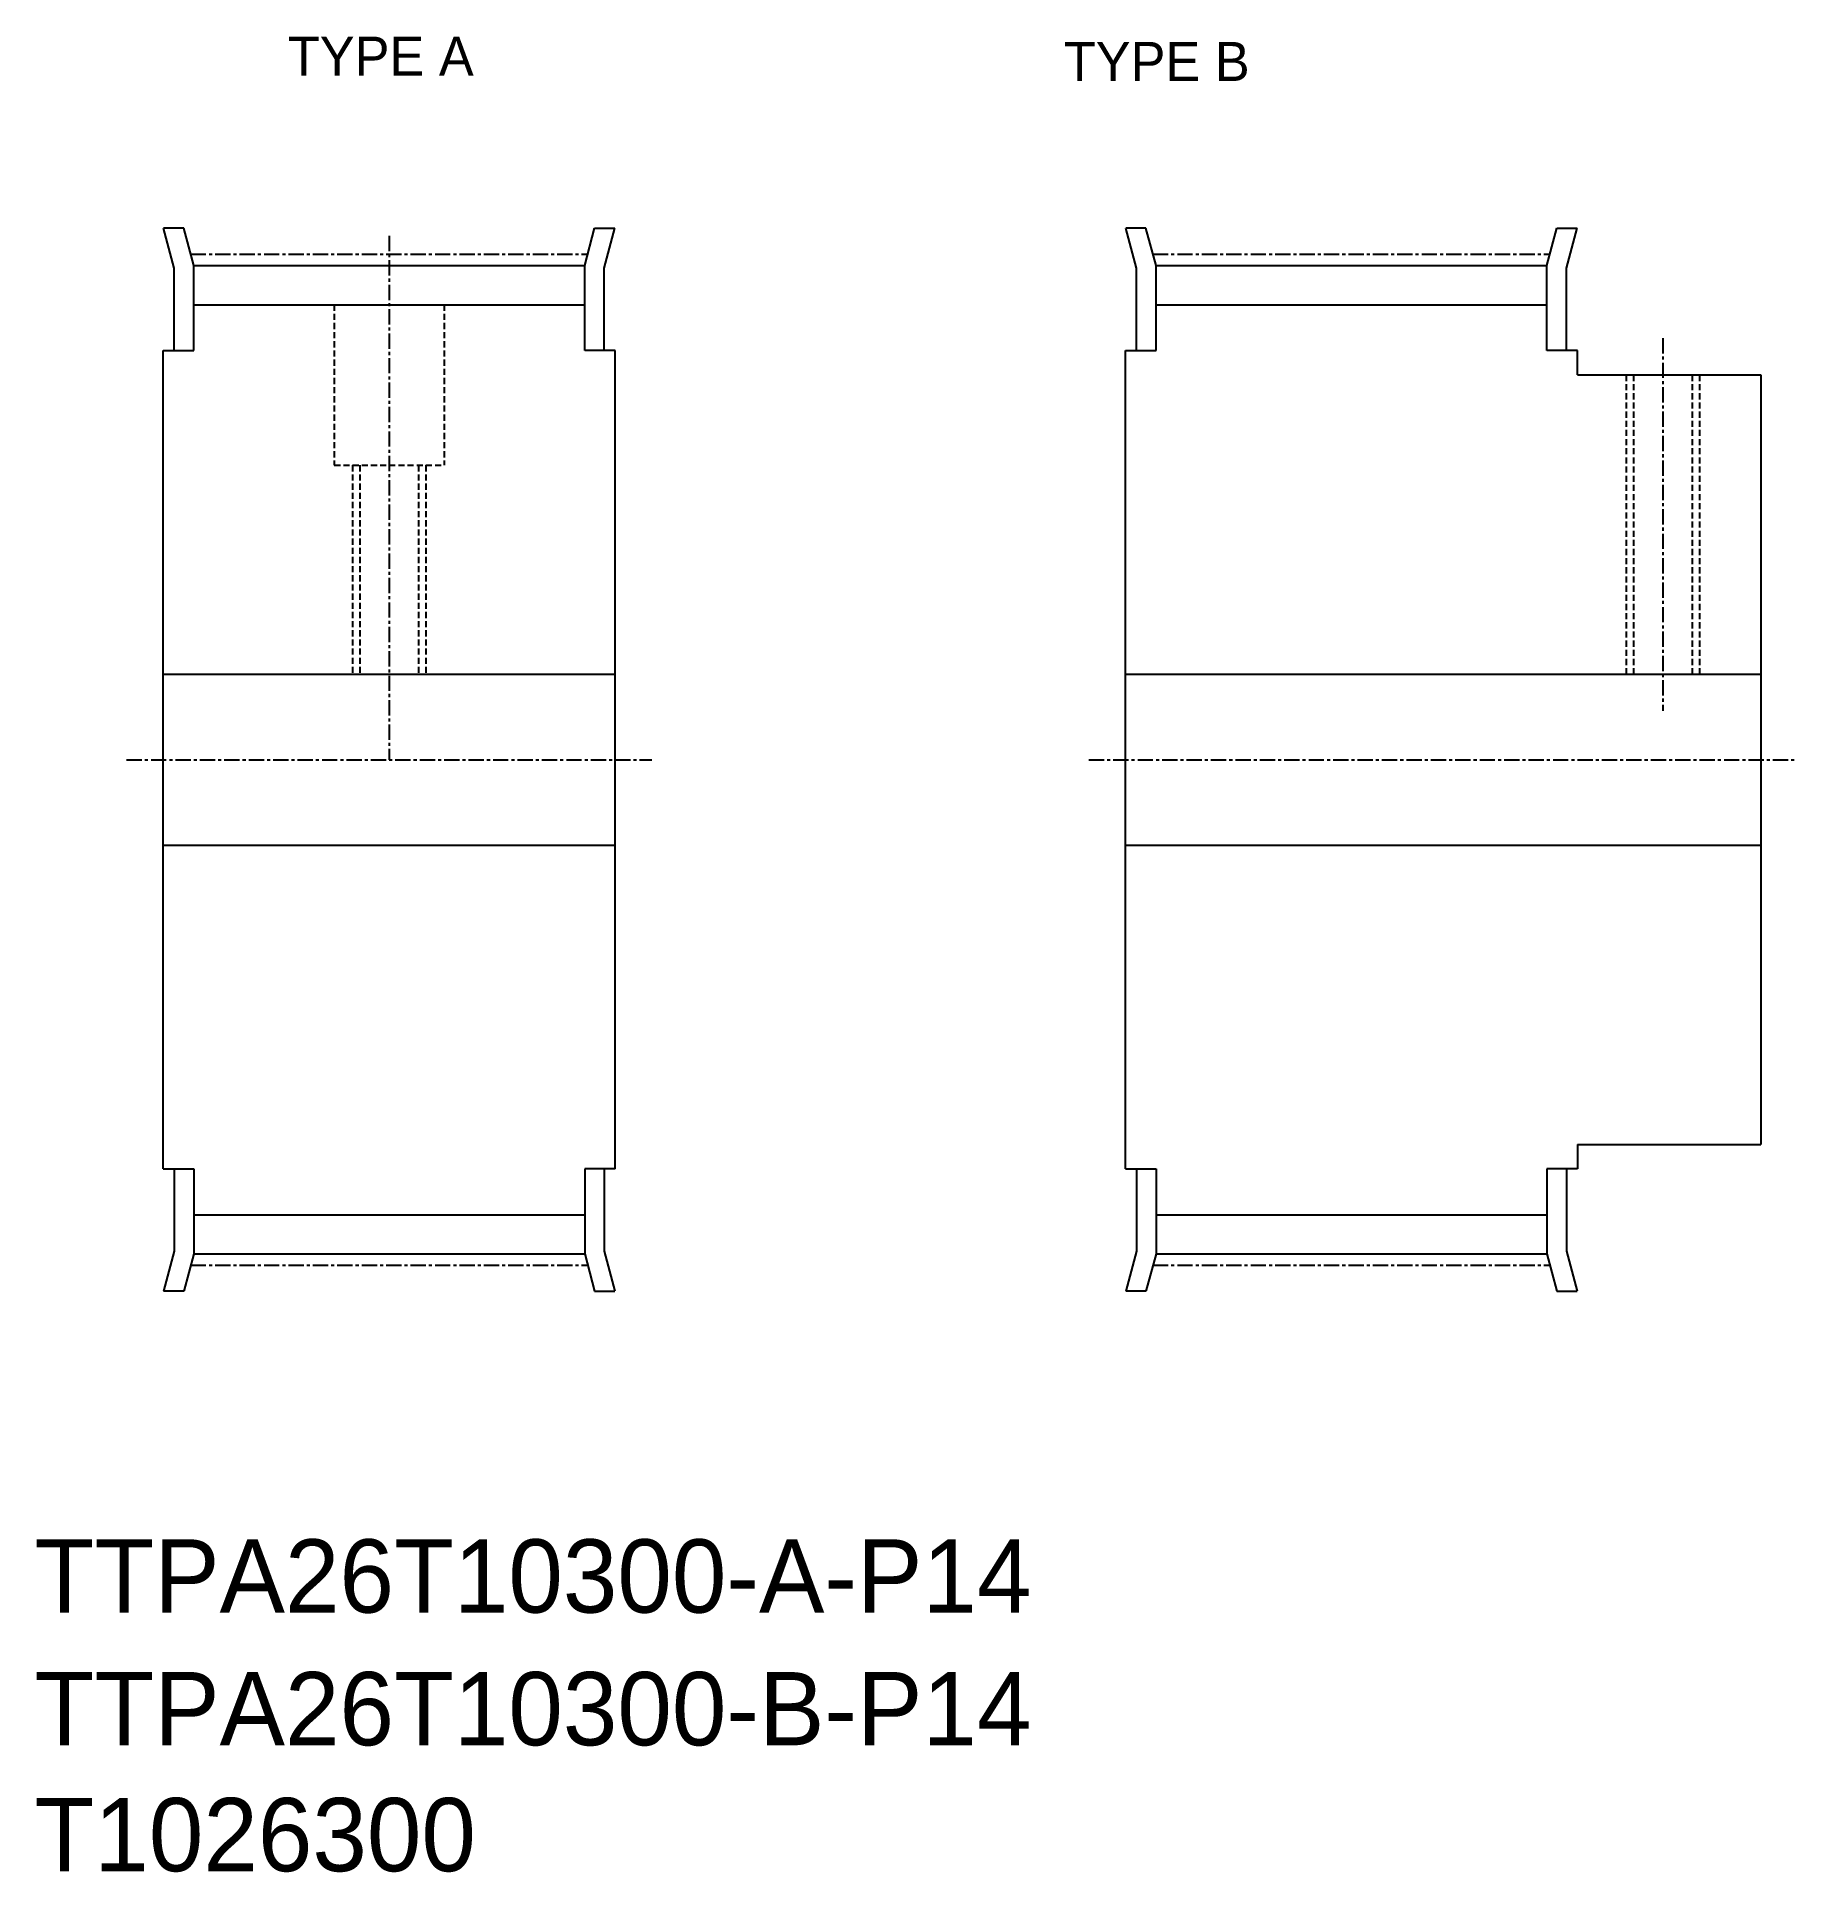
# Model space of a CAD drawing. Extents: x -286 to -142, y -61 to 89.
import ezdxf

# ---------------------------------------------------------------- set-up
doc = ezdxf.new("R2010")
doc.units = 0
doc.linetypes.add('CENTER', pattern=[2, 1.25, -0.25, 0.25, -0.25])
doc.linetypes.add('DASHED', pattern=[0.75, 0.5, -0.25])
doc.layers.get('0').update_dxf_attribs({"linetype": 'CONTINUOUS'})
doc.layers.add('CENTER', color=1, linetype='CENTER')

msp = doc.modelspace()

# ---------------------------------------------------------------- linework, layer by layer
at = {"color": 7, "linetype": 'CONTINUOUS'}
for p, q in [((-273.77, 73.68), (-275.43, 73.68)), ((-274.55, 70.42), (-275.43, 73.68)), ((-272.95, 70.63), (-273.77, 73.68)), ((-240.95, 70.63), (-240.14, 73.68)), ((-240.14, 73.68), (-238.48, 73.68)), ((-239.35, 70.42), (-238.48, 73.68)), ((-195.78, 70.42), (-196.66, 73.68)), ((-195, 73.68), (-196.66, 73.68)), ((-194.18, 70.63), (-195, 73.68)), ((-162.18, 70.63), (-161.37, 73.68)), ((-161.37, 73.68), (-159.71, 73.68)), ((-160.58, 70.42), (-159.71, 73.68)), ((-272.95, 63.68), (-272.95, 70.63)), ((-272.95, 70.63), (-240.95, 70.63)), ((-240.95, 63.68), (-240.95, 70.63)), ((-194.18, 63.68), (-194.18, 70.63)), ((-194.18, 70.63), (-162.18, 70.63)), ((-162.18, 63.68), (-162.18, 70.63)), ((-274.55, 63.68), (-274.55, 70.42)), ((-239.35, 63.68), (-239.35, 70.42)), ((-195.78, 63.68), (-195.78, 70.42)), ((-160.58, 63.68), (-160.58, 70.42)), ((-272.95, 67.43), (-240.95, 67.43)), ((-194.18, 67.43), (-162.18, 67.43)), ((-275.45, -3.32), (-275.45, 63.68)), ((-275.45, 63.68), (-272.95, 63.68)), ((-238.45, 63.68), (-240.95, 63.68)), ((-238.45, -3.32), (-238.45, 63.68)), ((-196.68, -3.32), (-196.68, 63.68)), ((-196.68, 63.68), (-194.18, 63.68)), ((-159.68, 63.68), (-162.18, 63.68)), ((-159.68, 61.68), (-159.68, 63.68)), ((-159.68, 61.68), (-144.68, 61.68)), ((-144.68, 61.68), (-144.68, -1.32)), ((-275.45, 37.18), (-238.45, 37.18)), ((-196.68, 37.18), (-144.68, 37.18)), ((-275.45, 23.18), (-238.45, 23.18)), ((-196.68, 23.18), (-144.68, 23.18)), ((-159.68, -1.32), (-159.68, -3.32)), ((-159.68, -1.32), (-144.68, -1.32)), ((-275.45, -3.32), (-272.95, -3.32)), ((-274.55, -3.32), (-274.55, -10.06)), ((-272.95, -3.32), (-272.95, -10.27)), ((-240.95, -3.32), (-240.95, -10.27)), ((-238.45, -3.32), (-240.95, -3.32)), ((-239.35, -3.32), (-239.35, -10.06)), ((-196.68, -3.32), (-194.18, -3.32)), ((-195.78, -3.32), (-195.78, -10.06)), ((-194.18, -3.32), (-194.18, -10.27)), ((-159.68, -3.32), (-162.18, -3.32)), ((-162.18, -3.32), (-162.18, -10.27)), ((-160.58, -3.32), (-160.58, -10.06)), ((-272.95, -7.07), (-240.95, -7.07)), ((-194.18, -7.07), (-162.18, -7.07)), ((-274.55, -10.06), (-275.43, -13.32)), ((-272.95, -10.27), (-273.77, -13.32)), ((-272.95, -10.27), (-240.95, -10.27)), ((-240.95, -10.27), (-240.14, -13.32)), ((-239.35, -10.06), (-238.48, -13.32)), ((-195.78, -10.06), (-196.66, -13.32)), ((-194.18, -10.27), (-195, -13.32)), ((-194.18, -10.27), (-162.18, -10.27)), ((-162.18, -10.27), (-161.37, -13.32)), ((-160.58, -10.06), (-159.71, -13.32)), ((-273.77, -13.32), (-275.43, -13.32)), ((-240.14, -13.32), (-238.48, -13.32)), ((-195, -13.32), (-196.66, -13.32)), ((-161.37, -13.32), (-159.71, -13.32))]:
    msp.add_line(p, q, dxfattribs=at)
at = {"color": 3, "linetype": 'DASHED'}
for p, q in [((-261.45, 67.43), (-261.45, 54.28)), ((-252.45, 67.43), (-252.45, 54.28)), ((-155.68, 61.68), (-155.68, 37.18)), ((-155.08, 61.68), (-155.08, 37.18)), ((-150.28, 61.68), (-150.28, 37.18)), ((-149.68, 61.68), (-149.68, 37.18)), ((-261.45, 54.28), (-252.45, 54.28)), ((-259.95, 54.28), (-259.95, 37.18)), ((-259.35, 54.28), (-259.35, 37.18)), ((-254.55, 54.28), (-254.55, 37.18)), ((-253.95, 54.28), (-253.95, 37.18))]:
    msp.add_line(p, q, dxfattribs=at)
at = {"layer": 'CENTER', "color": 1, "linetype": 'CENTER'}
for p, q in [((-256.95, 73.06), (-256.95, 30.18)), ((-273.2, 71.56), (-240.7, 71.56)), ((-194.43, 71.56), (-161.93, 71.56)), ((-152.68, 64.68), (-152.68, 34.18)), ((-278.45, 30.18), (-235.45, 30.18)), ((-199.68, 30.18), (-141.68, 30.18)), ((-273.2, -11.2), (-240.7, -11.2)), ((-194.43, -11.2), (-161.93, -11.2))]:
    msp.add_line(p, q, dxfattribs=at)

# ---------------------------------------------------------------- texts
at = {"color": 7, "linetype": 'CONTINUOUS'}
for s, height, p in [('TYPE A', 3.2, (-265.25, 86.17)), ('TYPE B', 3.2, (-201.73, 85.74)), ('TTPA26T10300-A-P14', 6, (-285.99, -39.64)), ('TTPA26T10300-B-P14', 6, (-285.99, -50.5)), ('T1026300', 6, (-285.99, -60.81))]:
    msp.add_text(s, height=height, dxfattribs=at).set_placement(p)

doc.saveas('drawing.dxf')
